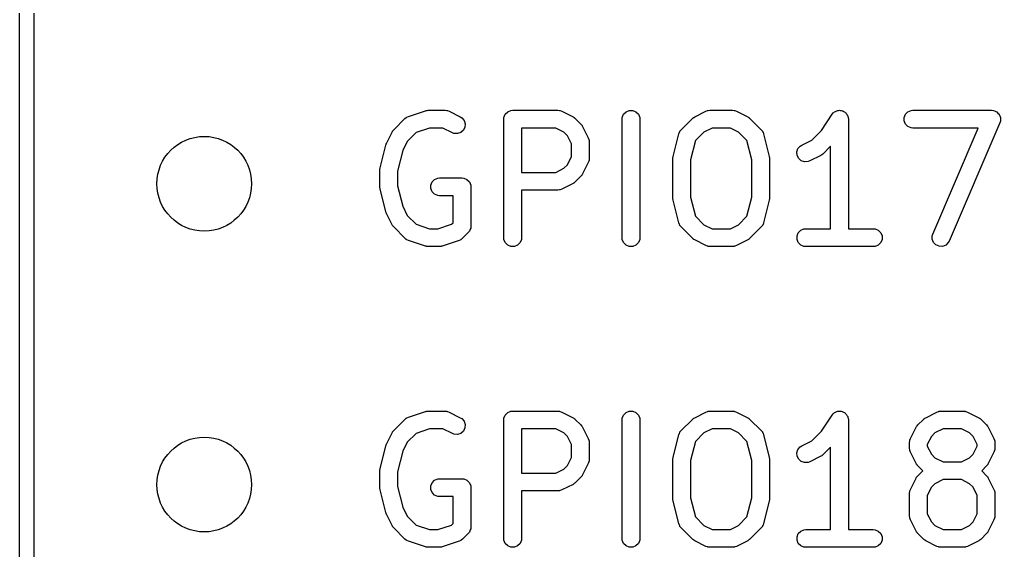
# Model space of a CAD drawing. Extents: x 19.8 to 98.9, y -129.1 to -67.1.
# Drawn here: x 55.28 to 63.57, y -100.12 to -95.63 of the extents above; entities that cross this region are included whole.
import ezdxf

# ---------------------------------------------------------------- set-up
doc = ezdxf.new("R2010")
doc.units = 0
doc.layers.add('BLACK', color=7, linetype='CONTINUOUS')

msp = doc.modelspace()

# ---------------------------------------------------------------- linework, layer by layer
at = {"layer": 'BLACK', "linetype": 'CONTINUOUS'}
for p, q in [((55.28, -129.024), (55.28, -72.636)), ((55.4, -72.696), (55.4, -128.964)), ((58.441365, -96.564643), (58.536603, -96.469405)), ((58.536603, -96.469405), (58.547968, -96.460077)), ((58.547968, -96.460077), (58.550458, -96.459045)), ((58.550458, -96.459045), (58.552493, -96.457281)), ((58.552493, -96.457281), (58.565919, -96.451287)), ((58.565919, -96.451287), (58.708775, -96.403668)), ((58.708775, -96.403668), (58.71603, -96.402018)), ((58.71603, -96.402018), (58.717861, -96.40126)), ((58.717861, -96.40126), (58.720514, -96.400998)), ((58.720514, -96.400998), (58.723112, -96.400408)), ((58.723112, -96.400408), (58.725086, -96.400548)), ((58.725086, -96.400548), (58.732493, -96.399819)), ((58.732493, -96.399819), (58.87535, -96.399819)), ((58.87535, -96.399819), (58.889982, -96.40126)), ((58.889982, -96.40126), (58.892471, -96.402291)), ((58.892471, -96.402291), (58.895159, -96.402482)), ((58.895159, -96.402482), (58.908891, -96.407737)), ((58.908891, -96.407737), (59.004129, -96.455356)), ((59.004129, -96.455356), (59.016572, -96.463188)), ((59.016572, -96.463188), (59.035745, -96.485296)), ((59.371779, -96.474819), (59.37322, -96.460187)), ((59.37322, -96.460187), (59.384419, -96.433151)), ((59.384419, -96.433151), (59.405111, -96.412459)), ((59.405111, -96.412459), (59.432147, -96.40126)), ((59.432147, -96.40126), (59.446779, -96.399819)), ((59.446779, -96.399819), (59.827731, -96.399819)), ((59.827731, -96.399819), (59.842363, -96.40126)), ((59.842363, -96.40126), (59.844852, -96.402291)), ((59.844852, -96.402291), (59.84754, -96.402482)), ((59.84754, -96.402482), (59.861272, -96.407737)), ((59.861272, -96.407737), (59.95651, -96.455356)), ((59.95651, -96.455356), (59.962809, -96.45932)), ((59.962809, -96.45932), (59.964637, -96.460078)), ((59.964637, -96.460078), (59.966693, -96.461766)), ((59.966693, -96.461766), (59.968953, -96.463188)), ((59.968953, -96.463188), (59.970252, -96.464686)), ((59.970252, -96.464686), (59.976002, -96.469405)), ((59.976002, -96.469405), (60.023621, -96.517024)), ((60.371779, -96.474819), (60.37322, -96.460187)), ((60.37322, -96.460187), (60.384419, -96.433151)), ((60.384419, -96.433151), (60.405111, -96.412459)), ((60.405111, -96.412459), (60.432147, -96.40126)), ((60.432147, -96.40126), (60.461411, -96.40126)), ((60.461411, -96.40126), (60.488447, -96.412459)), ((60.488447, -96.412459), (60.509139, -96.433151)), ((60.509139, -96.433151), (60.520338, -96.460187)), ((60.520338, -96.460187), (60.521779, -96.474819)), ((60.869936, -96.564643), (60.965174, -96.469405)), ((60.965174, -96.469405), (60.970924, -96.464684)), ((60.970924, -96.464684), (60.972223, -96.463188)), ((60.972223, -96.463188), (60.974477, -96.461768)), ((60.974477, -96.461768), (60.976539, -96.460077)), ((60.976539, -96.460077), (60.978371, -96.459318)), ((60.978371, -96.459318), (60.984666, -96.455356)), ((60.984666, -96.455356), (61.079904, -96.407737)), ((61.079904, -96.407737), (61.093635, -96.402482)), ((61.093635, -96.402482), (61.096324, -96.40229)), ((61.096324, -96.40229), (61.098813, -96.40126)), ((61.098813, -96.40126), (61.113445, -96.399819)), ((61.113445, -96.399819), (61.303921, -96.399819)), ((61.303921, -96.399819), (61.318553, -96.40126)), ((61.318553, -96.40126), (61.321042, -96.402291)), ((61.321042, -96.402291), (61.32373, -96.402482)), ((61.32373, -96.402482), (61.337462, -96.407737)), ((61.337462, -96.407737), (61.4327, -96.455356)), ((61.4327, -96.455356), (61.438999, -96.45932)), ((61.438999, -96.45932), (61.440827, -96.460078)), ((61.440827, -96.460078), (61.442883, -96.461766)), ((61.442883, -96.461766), (61.445143, -96.463188)), ((61.445143, -96.463188), (61.446442, -96.464686)), ((61.446442, -96.464686), (61.452192, -96.469405)), ((61.452192, -96.469405), (61.54743, -96.564643)), ((62.055159, -96.569896), (62.146279, -96.433216)), ((62.146279, -96.433216), (62.146313, -96.433173)), ((62.146313, -96.433173), (62.146323, -96.433151)), ((62.146323, -96.433151), (62.146374, -96.433099)), ((62.146374, -96.433099), (62.155595, -96.421841)), ((62.155595, -96.421841), (62.161764, -96.417709)), ((62.161764, -96.417709), (62.167015, -96.412459)), ((62.167015, -96.412459), (62.173804, -96.409646)), ((62.173804, -96.409646), (62.17991, -96.405558)), ((62.17991, -96.405558), (62.18719, -96.404101)), ((62.18719, -96.404101), (62.194051, -96.40126)), ((62.194051, -96.40126), (62.201399, -96.40126)), ((62.201399, -96.40126), (62.208604, -96.399819)), ((62.208604, -96.399819), (62.215888, -96.40126)), ((62.215888, -96.40126), (62.223315, -96.40126)), ((62.223315, -96.40126), (62.230103, -96.404072)), ((62.230103, -96.404072), (62.237312, -96.405498)), ((62.237312, -96.405498), (62.243491, -96.409617)), ((62.243491, -96.409617), (62.250351, -96.412459)), ((62.250351, -96.412459), (62.255544, -96.417652)), ((62.255544, -96.417652), (62.261661, -96.42173)), ((62.261661, -96.42173), (62.265794, -96.427902)), ((62.265794, -96.427902), (62.271043, -96.433151)), ((62.271043, -96.433151), (62.273854, -96.439938)), ((62.273854, -96.439938), (62.277944, -96.446045)), ((62.277944, -96.446045), (62.2794, -96.453326)), ((62.2794, -96.453326), (62.282242, -96.460187)), ((62.282242, -96.460187), (62.283667, -96.474663)), ((62.754172, -96.460187), (62.765371, -96.433151)), ((62.754172, -96.489451), (62.754172, -96.460187)), ((62.765371, -96.433151), (62.786063, -96.412459)), ((62.786063, -96.412459), (62.813099, -96.40126)), ((62.813099, -96.40126), (62.827731, -96.399819)), ((62.827731, -96.399819), (63.494397, -96.399819)), ((63.494397, -96.399819), (63.509029, -96.40126)), ((63.509029, -96.40126), (63.509459, -96.401438)), ((63.509459, -96.401438), (63.509924, -96.401444)), ((63.509924, -96.401444), (63.52293, -96.407018)), ((63.52293, -96.407018), (63.536065, -96.412459)), ((63.536065, -96.412459), (63.536394, -96.412788)), ((63.536394, -96.412788), (63.536822, -96.412972)), ((63.536822, -96.412972), (63.546717, -96.423111)), ((63.546717, -96.423111), (63.556757, -96.433151)), ((63.556757, -96.433151), (63.556935, -96.433581)), ((63.556935, -96.433581), (63.557261, -96.433915)), ((63.557261, -96.433915), (63.562534, -96.447097)), ((63.562534, -96.447097), (63.567956, -96.460187)), ((63.567956, -96.460187), (63.567956, -96.460652)), ((63.567956, -96.460652), (63.568129, -96.461085)), ((63.568129, -96.461085), (63.567956, -96.475265)), ((58.744663, -96.549819), (58.63015, -96.58799)), ((58.857645, -96.549819), (58.744663, -96.549819)), ((58.937047, -96.58952), (58.857645, -96.549819)), ((59.042925, -96.542247), (59.029837, -96.568422)), ((59.035745, -96.485296), (59.044999, -96.513057)), ((59.044999, -96.513057), (59.042925, -96.542247)), ((59.371779, -97.474819), (59.371779, -96.474819)), ((59.810026, -96.549819), (59.521779, -96.549819)), ((59.521779, -96.549819), (59.521779, -96.923628)), ((59.878542, -96.584077), (59.810026, -96.549819)), ((60.023621, -96.517024), (60.028339, -96.522773)), ((60.028339, -96.522773), (60.029838, -96.524073)), ((60.029838, -96.524073), (60.031259, -96.526332)), ((60.031259, -96.526332), (60.032948, -96.528389)), ((60.032948, -96.528389), (60.033705, -96.530216)), ((60.033705, -96.530216), (60.03767, -96.536516)), ((60.03767, -96.536516), (60.085289, -96.631754)), ((60.371779, -97.474819), (60.371779, -96.474819)), ((60.521779, -96.474819), (60.521779, -97.474819)), ((61.13115, -96.549819), (61.062634, -96.584077)), ((61.286216, -96.549819), (61.13115, -96.549819)), ((61.354732, -96.584077), (61.286216, -96.549819)), ((62.283667, -96.474663), (62.283683, -96.47474)), ((62.283683, -96.47474), (62.283677, -96.474766)), ((62.283677, -96.474766), (62.283683, -96.474819)), ((62.283683, -96.474819), (62.283683, -97.399819)), ((62.765371, -96.516487), (62.754172, -96.489451)), ((62.786063, -96.537179), (62.765371, -96.516487)), ((62.813099, -96.548378), (62.786063, -96.537179)), ((62.827731, -96.549819), (62.813099, -96.548378)), ((63.380656, -96.549819), (62.827731, -96.549819)), ((62.99689, -97.445275), (63.380656, -96.549819)), ((63.563333, -96.504363), (63.134762, -97.504363)), ((63.567772, -96.490347), (63.563333, -96.504363)), ((63.567777, -96.489881), (63.567772, -96.490347)), ((63.567956, -96.489451), (63.567777, -96.489881)), ((63.567956, -96.475265), (63.567956, -96.489451)), ((58.379697, -96.679373), (58.427316, -96.584135)), ((58.427316, -96.584135), (58.43128, -96.577835)), ((58.43128, -96.577835), (58.432038, -96.576008)), ((58.432038, -96.576008), (58.433726, -96.573951)), ((58.433726, -96.573951), (58.435148, -96.571692)), ((58.435148, -96.571692), (58.436646, -96.570392)), ((58.436646, -96.570392), (58.441365, -96.564643)), ((58.63015, -96.58799), (58.556037, -96.662103)), ((58.950778, -96.594775), (58.937047, -96.58952)), ((58.979968, -96.596849), (58.950778, -96.594775)), ((59.00773, -96.587595), (58.979968, -96.596849)), ((59.029837, -96.568422), (59.00773, -96.587595)), ((59.908949, -96.614484), (59.878542, -96.584077)), ((59.943207, -96.683), (59.908949, -96.614484)), ((60.085289, -96.631754), (60.090544, -96.645485)), ((60.802589, -96.789962), (60.850208, -96.599486)), ((60.850208, -96.599486), (60.855155, -96.58564)), ((60.855155, -96.58564), (60.858475, -96.581158)), ((60.858475, -96.581158), (60.860609, -96.576008)), ((60.860609, -96.576008), (60.869936, -96.564643)), ((61.062634, -96.584077), (60.990691, -96.656019)), ((61.426674, -96.656019), (61.354732, -96.584077)), ((61.54743, -96.564643), (61.556758, -96.576008)), ((61.556758, -96.576008), (61.558892, -96.581161)), ((61.558892, -96.581161), (61.562211, -96.58564)), ((61.562211, -96.58564), (61.567158, -96.599486)), ((61.567158, -96.599486), (61.614777, -96.789962)), ((61.97378, -96.651275), (62.055159, -96.569896)), ((58.326399, -96.8852), (58.374018, -96.694724)), ((58.374018, -96.694724), (58.374403, -96.693644)), ((58.374403, -96.693644), (58.374442, -96.693105)), ((58.374442, -96.693105), (58.376779, -96.686997)), ((58.376779, -96.686997), (58.378965, -96.680878)), ((58.378965, -96.680878), (58.379287, -96.680442)), ((58.379287, -96.680442), (58.379697, -96.679373)), ((58.556037, -96.662103), (58.517543, -96.73909)), ((59.943207, -96.790447), (59.943207, -96.683)), ((60.090544, -96.645485), (60.090735, -96.648174)), ((60.090735, -96.648174), (60.091766, -96.650663)), ((60.091766, -96.650663), (60.093207, -96.665295)), ((60.093207, -96.665295), (60.093207, -96.808152)), ((60.990691, -96.656019), (60.95035, -96.817386)), ((61.467016, -96.817386), (61.426674, -96.656019)), ((61.857812, -96.723391), (61.876985, -96.701283)), ((61.876985, -96.701283), (61.889428, -96.693451)), ((61.889428, -96.693451), (61.97378, -96.651275)), ((62.133683, -96.703504), (62.07124, -96.765947)), ((62.133683, -97.399819), (62.133683, -96.703504)), ((58.517543, -96.73909), (58.47416, -96.912624)), ((59.908949, -96.858963), (59.943207, -96.790447)), ((60.800439, -96.804506), (60.801248, -96.799032)), ((60.800601, -96.805598), (60.800439, -96.804506)), ((60.801248, -96.799032), (60.801791, -96.79352)), ((60.801791, -96.79352), (60.802213, -96.792498)), ((60.802213, -96.792498), (60.802589, -96.789962)), ((61.614777, -96.789962), (61.615152, -96.792498)), ((61.615152, -96.792498), (61.615575, -96.79352)), ((61.615575, -96.79352), (61.616117, -96.799032)), ((61.616117, -96.799032), (61.616927, -96.804506)), ((61.616927, -96.804506), (61.616764, -96.805598)), ((61.848558, -96.751152), (61.857812, -96.723391)), ((61.850632, -96.780342), (61.848558, -96.751152)), ((61.863719, -96.806517), (61.850632, -96.780342)), ((62.051748, -96.779996), (61.95651, -96.827615)), ((62.058047, -96.776031), (62.051748, -96.779996)), ((62.059875, -96.775274), (62.058047, -96.776031)), ((62.061931, -96.773585), (62.059875, -96.775274)), ((62.064191, -96.772164), (62.061931, -96.773585)), ((62.06549, -96.770665), (62.064191, -96.772164)), ((62.07124, -96.765947), (62.06549, -96.770665)), ((58.325601, -96.888758), (58.326023, -96.887736)), ((58.326023, -96.887736), (58.326399, -96.8852)), ((59.878542, -96.88937), (59.908949, -96.858963)), ((60.085289, -96.841693), (60.03767, -96.936931)), ((60.090544, -96.827962), (60.085289, -96.841693)), ((60.090735, -96.825272), (60.090544, -96.827962)), ((60.091766, -96.822784), (60.090735, -96.825272)), ((60.093207, -96.808152), (60.091766, -96.822784)), ((60.80035, -96.808152), (60.800601, -96.805598)), ((60.80035, -97.141485), (60.80035, -96.808152)), ((60.95035, -96.817386), (60.95035, -97.132251)), ((61.467016, -97.132251), (61.467016, -96.817386)), ((61.616764, -96.805598), (61.617016, -96.808152)), ((61.617016, -96.808152), (61.617016, -97.141485)), ((61.885827, -96.82569), (61.863719, -96.806517)), ((61.913588, -96.834944), (61.885827, -96.82569)), ((61.942778, -96.83287), (61.913588, -96.834944)), ((61.95651, -96.827615), (61.942778, -96.83287)), ((58.32416, -96.90339), (58.324411, -96.900836)), ((58.32416, -97.046247), (58.32416, -96.90339)), ((58.324249, -96.899744), (58.325058, -96.89427)), ((58.324411, -96.900836), (58.324249, -96.899744)), ((58.325058, -96.89427), (58.325601, -96.888758)), ((58.47416, -96.912624), (58.47416, -97.037013)), ((59.521779, -96.923628), (59.810026, -96.923628)), ((59.810026, -96.923628), (59.878542, -96.88937)), ((60.023621, -96.956423), (59.976002, -97.004042)), ((60.028339, -96.950673), (60.023621, -96.956423)), ((60.029838, -96.949374), (60.028339, -96.950673)), ((60.031259, -96.947114), (60.029838, -96.949374)), ((60.032948, -96.945058), (60.031259, -96.947114)), ((60.033705, -96.94323), (60.032948, -96.945058)), ((60.03767, -96.936931), (60.033705, -96.94323)), ((58.324411, -97.0488), (58.32416, -97.046247)), ((58.324249, -97.049893), (58.324411, -97.0488)), ((58.325058, -97.055366), (58.324249, -97.049893)), ((58.47416, -97.037013), (58.517543, -97.210547)), ((58.754172, -97.031615), (58.765371, -97.004579)), ((58.754172, -97.060879), (58.754172, -97.031615)), ((58.765371, -97.004579), (58.786063, -96.983887)), ((58.786063, -96.983887), (58.813099, -96.972688)), ((58.813099, -96.972688), (58.827731, -96.971247)), ((58.827731, -96.971247), (59.018207, -96.971247)), ((59.018207, -96.971247), (59.032839, -96.972688)), ((59.032839, -96.972688), (59.059875, -96.983887)), ((59.059875, -96.983887), (59.080567, -97.004579)), ((59.080567, -97.004579), (59.091766, -97.031615)), ((59.091766, -97.031615), (59.093207, -97.046247)), ((59.093207, -97.046247), (59.093207, -97.37958)), ((59.95651, -97.018091), (59.861272, -97.06571)), ((59.962809, -97.014126), (59.95651, -97.018091)), ((59.964637, -97.013369), (59.962809, -97.014126)), ((59.966693, -97.01168), (59.964637, -97.013369)), ((59.968953, -97.010259), (59.966693, -97.01168)), ((59.970252, -97.00876), (59.968953, -97.010259)), ((59.976002, -97.004042), (59.970252, -97.00876)), ((58.325601, -97.060879), (58.325058, -97.055366)), ((58.326023, -97.0619), (58.325601, -97.060879)), ((58.326399, -97.064437), (58.326023, -97.0619)), ((58.374018, -97.254913), (58.326399, -97.064437)), ((58.765371, -97.087915), (58.754172, -97.060879)), ((58.786063, -97.108607), (58.765371, -97.087915)), ((58.813099, -97.119806), (58.786063, -97.108607)), ((58.827731, -97.121247), (58.813099, -97.119806)), ((58.943207, -97.121247), (58.827731, -97.121247)), ((58.943207, -97.348514), (58.943207, -97.121247)), ((59.827731, -97.073628), (59.521779, -97.073628)), ((59.521779, -97.073628), (59.521779, -97.474819)), ((59.842363, -97.072187), (59.827731, -97.073628)), ((59.844852, -97.071155), (59.842363, -97.072187)), ((59.84754, -97.070965), (59.844852, -97.071155)), ((59.861272, -97.06571), (59.84754, -97.070965)), ((60.95035, -97.132251), (60.990691, -97.293617)), ((61.426674, -97.293617), (61.467016, -97.132251)), ((58.517543, -97.210547), (58.556037, -97.287534)), ((60.800601, -97.144038), (60.80035, -97.141485)), ((60.800439, -97.145131), (60.800601, -97.144038)), ((60.801248, -97.150604), (60.800439, -97.145131)), ((60.801791, -97.156117), (60.801248, -97.150604)), ((60.802213, -97.157138), (60.801791, -97.156117)), ((60.802589, -97.159675), (60.802213, -97.157138)), ((60.850208, -97.350151), (60.802589, -97.159675)), ((61.614777, -97.159675), (61.567158, -97.350151)), ((61.615152, -97.157138), (61.614777, -97.159675)), ((61.615575, -97.156117), (61.615152, -97.157138)), ((61.616117, -97.150604), (61.615575, -97.156117)), ((61.616927, -97.145131), (61.616117, -97.150604)), ((61.617016, -97.141485), (61.616764, -97.144038)), ((61.616764, -97.144038), (61.616927, -97.145131)), ((58.374403, -97.255992), (58.374018, -97.254913)), ((58.374442, -97.256532), (58.374403, -97.255992)), ((58.376769, -97.262613), (58.374442, -97.256532)), ((58.378965, -97.268759), (58.376769, -97.262613)), ((58.379287, -97.269194), (58.378965, -97.268759)), ((58.379697, -97.270264), (58.379287, -97.269194)), ((58.427316, -97.365502), (58.379697, -97.270264)), ((58.556037, -97.287534), (58.63015, -97.361648)), ((60.990691, -97.293617), (61.062634, -97.365561)), ((61.354731, -97.365561), (61.426674, -97.293617)), ((58.431279, -97.371798), (58.427316, -97.365502)), ((58.432037, -97.373628), (58.431279, -97.371798)), ((58.433726, -97.375686), (58.432037, -97.373628)), ((58.435148, -97.377945), (58.433726, -97.375686)), ((58.436646, -97.379244), (58.435148, -97.377945)), ((58.441365, -97.384994), (58.436646, -97.379244)), ((58.536603, -97.480233), (58.441365, -97.384994)), ((58.63015, -97.361648), (58.744663, -97.399819)), ((58.815561, -97.399819), (58.930074, -97.361647)), ((58.930074, -97.361647), (58.943207, -97.348514)), ((59.093207, -97.37958), (59.091766, -97.394212)), ((60.855155, -97.363997), (60.850208, -97.350151)), ((60.858474, -97.368476), (60.855155, -97.363997)), ((60.860608, -97.373628), (60.858474, -97.368476)), ((60.869936, -97.384994), (60.860608, -97.373628)), ((60.965174, -97.480233), (60.869936, -97.384994)), ((61.062634, -97.365561), (61.13115, -97.399819)), ((61.286216, -97.399819), (61.354731, -97.365561)), ((61.547431, -97.384993), (61.452192, -97.480233)), ((61.556758, -97.373628), (61.547431, -97.384993)), ((61.558891, -97.368476), (61.556758, -97.373628)), ((61.562211, -97.363997), (61.558891, -97.368476)), ((61.567158, -97.350151), (61.562211, -97.363997)), ((58.744663, -97.399819), (58.815561, -97.399819)), ((59.07124, -97.432613), (59.023622, -97.480232)), ((59.080568, -97.421247), (59.07124, -97.432613)), ((59.088306, -97.402565), (59.080568, -97.421247)), ((59.091766, -97.394212), (59.088306, -97.402565)), ((61.13115, -97.399819), (61.286216, -97.399819)), ((61.84941, -97.460187), (61.860609, -97.433151)), ((61.84941, -97.489451), (61.84941, -97.460187)), ((61.860609, -97.433151), (61.881301, -97.412459)), ((61.881301, -97.412459), (61.908337, -97.40126)), ((61.908337, -97.40126), (61.922969, -97.399819)), ((61.922969, -97.399819), (62.133683, -97.399819)), ((62.283683, -97.399819), (62.494397, -97.399819)), ((62.494397, -97.399819), (62.509029, -97.40126)), ((62.509029, -97.40126), (62.536065, -97.412459)), ((62.536065, -97.412459), (62.556757, -97.433151)), ((62.556757, -97.433151), (62.567956, -97.460187)), ((62.567956, -97.460187), (62.567956, -97.489451)), ((62.992094, -97.488553), (62.992451, -97.459292)), ((62.992451, -97.459292), (62.99689, -97.445275)), ((58.547968, -97.489561), (58.536603, -97.480233)), ((58.550458, -97.490592), (58.547968, -97.489561)), ((58.552493, -97.492357), (58.550458, -97.490592)), ((58.565919, -97.498351), (58.552493, -97.492357)), ((58.708775, -97.54597), (58.565919, -97.498351)), ((58.71603, -97.547619), (58.708775, -97.54597)), ((58.717861, -97.548378), (58.71603, -97.547619)), ((58.720514, -97.548639), (58.717861, -97.548378)), ((58.723112, -97.54923), (58.720514, -97.548639)), ((58.725086, -97.549089), (58.723112, -97.54923)), ((58.732493, -97.549819), (58.725086, -97.549089)), ((58.827731, -97.549819), (58.732493, -97.549819)), ((58.835136, -97.549089), (58.827731, -97.549819)), ((58.837111, -97.54923), (58.835136, -97.549089)), ((58.839708, -97.548639), (58.837111, -97.54923)), ((58.842363, -97.548378), (58.839708, -97.548639)), ((58.844194, -97.547619), (58.842363, -97.548378)), ((58.851448, -97.54597), (58.844194, -97.547619)), ((58.994305, -97.498351), (58.851448, -97.54597)), ((59.00773, -97.492357), (58.994305, -97.498351)), ((59.009765, -97.490591), (59.00773, -97.492357)), ((59.012256, -97.48956), (59.009765, -97.490591)), ((59.023622, -97.480232), (59.012256, -97.48956)), ((59.37322, -97.489451), (59.371779, -97.474819)), ((59.384419, -97.516487), (59.37322, -97.489451)), ((59.405111, -97.537179), (59.384419, -97.516487)), ((59.432147, -97.548378), (59.405111, -97.537179)), ((59.461411, -97.548378), (59.432147, -97.548378)), ((59.488447, -97.537179), (59.461411, -97.548378)), ((59.509139, -97.516487), (59.488447, -97.537179)), ((59.520338, -97.489451), (59.509139, -97.516487)), ((59.521779, -97.474819), (59.520338, -97.489451)), ((60.37322, -97.489451), (60.371779, -97.474819)), ((60.384419, -97.516487), (60.37322, -97.489451)), ((60.405111, -97.537179), (60.384419, -97.516487)), ((60.432147, -97.548378), (60.405111, -97.537179)), ((60.461411, -97.548378), (60.432147, -97.548378)), ((60.488447, -97.537179), (60.461411, -97.548378)), ((60.509139, -97.516487), (60.488447, -97.537179)), ((60.520338, -97.489451), (60.509139, -97.516487)), ((60.521779, -97.474819), (60.520338, -97.489451)), ((60.970924, -97.484953), (60.965174, -97.480233)), ((60.972223, -97.48645), (60.970924, -97.484953)), ((60.974477, -97.487869), (60.972223, -97.48645)), ((60.976539, -97.489561), (60.974477, -97.487869)), ((60.978371, -97.490319), (60.976539, -97.489561)), ((60.984666, -97.494282), (60.978371, -97.490319)), ((61.079904, -97.541901), (60.984666, -97.494282)), ((61.093635, -97.547156), (61.079904, -97.541901)), ((61.096324, -97.547347), (61.093635, -97.547156)), ((61.098813, -97.548378), (61.096324, -97.547347)), ((61.113445, -97.549819), (61.098813, -97.548378)), ((61.303921, -97.549819), (61.113445, -97.549819)), ((61.318553, -97.548378), (61.303921, -97.549819)), ((61.321042, -97.547346), (61.318553, -97.548378)), ((61.32373, -97.547156), (61.321042, -97.547346)), ((61.337462, -97.541901), (61.32373, -97.547156)), ((61.4327, -97.494282), (61.337462, -97.541901)), ((61.438999, -97.490317), (61.4327, -97.494282)), ((61.440827, -97.48956), (61.438999, -97.490317)), ((61.442883, -97.487871), (61.440827, -97.48956)), ((61.445143, -97.48645), (61.442883, -97.487871)), ((61.446442, -97.484951), (61.445143, -97.48645)), ((61.452192, -97.480233), (61.446442, -97.484951)), ((61.860609, -97.516487), (61.84941, -97.489451)), ((61.881301, -97.537179), (61.860609, -97.516487)), ((61.908337, -97.548378), (61.881301, -97.537179)), ((61.922969, -97.549819), (61.908337, -97.548378)), ((62.494397, -97.549819), (61.922969, -97.549819)), ((62.509029, -97.548378), (62.494397, -97.549819)), ((62.536065, -97.537179), (62.509029, -97.548378)), ((62.556757, -97.516487), (62.536065, -97.537179)), ((62.567956, -97.489451), (62.556757, -97.516487)), ((63.002962, -97.515723), (62.992094, -97.488553)), ((63.023401, -97.536667), (63.002962, -97.515723)), ((63.050299, -97.548194), (63.023401, -97.536667)), ((63.07956, -97.548551), (63.050299, -97.548194)), ((63.10673, -97.537683), (63.07956, -97.548551)), ((63.127674, -97.517244), (63.10673, -97.537683)), ((63.134762, -97.504363), (63.127674, -97.517244)), ((58.565919, -98.991287), (58.708775, -98.943668)), ((58.708775, -98.943668), (58.71603, -98.942018)), ((58.71603, -98.942018), (58.717861, -98.94126)), ((58.717861, -98.94126), (58.720514, -98.940998)), ((58.720514, -98.940998), (58.723112, -98.940408)), ((58.723112, -98.940408), (58.725086, -98.940548)), ((58.725086, -98.940548), (58.732493, -98.939819)), ((58.732493, -98.939819), (58.87535, -98.939819)), ((58.87535, -98.939819), (58.889982, -98.94126)), ((58.889982, -98.94126), (58.892471, -98.942291)), ((58.892471, -98.942291), (58.895159, -98.942482)), ((58.895159, -98.942482), (58.908891, -98.947737)), ((58.908891, -98.947737), (59.004129, -98.995356)), ((59.384419, -98.973151), (59.405111, -98.952459)), ((59.405111, -98.952459), (59.432147, -98.94126)), ((59.432147, -98.94126), (59.446779, -98.939819)), ((59.446779, -98.939819), (59.827731, -98.939819)), ((59.827731, -98.939819), (59.842363, -98.94126)), ((59.842363, -98.94126), (59.844852, -98.942291)), ((59.844852, -98.942291), (59.84754, -98.942482)), ((59.84754, -98.942482), (59.861272, -98.947737)), ((59.861272, -98.947737), (59.95651, -98.995356)), ((60.384419, -98.973151), (60.405111, -98.952459)), ((60.405111, -98.952459), (60.432147, -98.94126)), ((60.432147, -98.94126), (60.461411, -98.94126)), ((60.461411, -98.94126), (60.488447, -98.952459)), ((60.488447, -98.952459), (60.509139, -98.973151)), ((60.984666, -98.995356), (61.079904, -98.947737)), ((61.079904, -98.947737), (61.093635, -98.942482)), ((61.093635, -98.942482), (61.096324, -98.94229)), ((61.096324, -98.94229), (61.098813, -98.94126)), ((61.098813, -98.94126), (61.113445, -98.939819)), ((61.113445, -98.939819), (61.303921, -98.939819)), ((61.303921, -98.939819), (61.318553, -98.94126)), ((61.318553, -98.94126), (61.321042, -98.942291)), ((61.321042, -98.942291), (61.32373, -98.942482)), ((61.32373, -98.942482), (61.337462, -98.947737)), ((61.337462, -98.947737), (61.4327, -98.995356)), ((62.155595, -98.961841), (62.161764, -98.957709)), ((62.161764, -98.957709), (62.167015, -98.952459)), ((62.167015, -98.952459), (62.173804, -98.949646)), ((62.173804, -98.949646), (62.17991, -98.945558)), ((62.17991, -98.945558), (62.18719, -98.944101)), ((62.18719, -98.944101), (62.194051, -98.94126)), ((62.194051, -98.94126), (62.201399, -98.94126)), ((62.201399, -98.94126), (62.208604, -98.939819)), ((62.208604, -98.939819), (62.215888, -98.94126)), ((62.215888, -98.94126), (62.223315, -98.94126)), ((62.223315, -98.94126), (62.230103, -98.944072)), ((62.230103, -98.944072), (62.237312, -98.945498)), ((62.237312, -98.945498), (62.243491, -98.949617)), ((62.243491, -98.949617), (62.250351, -98.952459)), ((62.250351, -98.952459), (62.255544, -98.957652)), ((62.255544, -98.957652), (62.261661, -98.96173)), ((62.937047, -98.995356), (63.032285, -98.947737)), ((63.032285, -98.947737), (63.046016, -98.942482)), ((63.046016, -98.942482), (63.048705, -98.94229)), ((63.048705, -98.94229), (63.051194, -98.94126)), ((63.051194, -98.94126), (63.065826, -98.939819)), ((63.065826, -98.939819), (63.256302, -98.939819)), ((63.256302, -98.939819), (63.270934, -98.94126)), ((63.270934, -98.94126), (63.273423, -98.942291)), ((63.273423, -98.942291), (63.276111, -98.942482)), ((63.276111, -98.942482), (63.289843, -98.947737)), ((63.289843, -98.947737), (63.385081, -98.995356)), ((58.441365, -99.104643), (58.536603, -99.009405)), ((58.536603, -99.009405), (58.547968, -99.000077)), ((58.547968, -99.000077), (58.550458, -98.999045)), ((58.550458, -98.999045), (58.552493, -98.997281)), ((58.552493, -98.997281), (58.565919, -98.991287)), ((59.004129, -98.995356), (59.016572, -99.003188)), ((59.016572, -99.003188), (59.035745, -99.025296)), ((59.035745, -99.025296), (59.044999, -99.053057)), ((59.371779, -99.014819), (59.37322, -99.000187)), ((59.371779, -100.014819), (59.371779, -99.014819)), ((59.37322, -99.000187), (59.384419, -98.973151)), ((59.95651, -98.995356), (59.962809, -98.99932)), ((59.962809, -98.99932), (59.964637, -99.000078)), ((59.964637, -99.000078), (59.966693, -99.001766)), ((59.966693, -99.001766), (59.968953, -99.003188)), ((59.968953, -99.003188), (59.970252, -99.004686)), ((59.970252, -99.004686), (59.976002, -99.009405)), ((59.976002, -99.009405), (60.023621, -99.057024)), ((60.371779, -99.014819), (60.37322, -99.000187)), ((60.371779, -100.014819), (60.371779, -99.014819)), ((60.37322, -99.000187), (60.384419, -98.973151)), ((60.509139, -98.973151), (60.520338, -99.000187)), ((60.520338, -99.000187), (60.521779, -99.014819)), ((60.521779, -99.014819), (60.521779, -100.014819)), ((60.869936, -99.104643), (60.965174, -99.009405)), ((60.965174, -99.009405), (60.970924, -99.004684)), ((60.970924, -99.004684), (60.972223, -99.003188)), ((60.972223, -99.003188), (60.974477, -99.001768)), ((60.974477, -99.001768), (60.976539, -99.000077)), ((60.976539, -99.000077), (60.978371, -98.999318)), ((60.978371, -98.999318), (60.984666, -98.995356)), ((61.4327, -98.995356), (61.438999, -98.99932)), ((61.438999, -98.99932), (61.440827, -99.000078)), ((61.440827, -99.000078), (61.442883, -99.001766)), ((61.442883, -99.001766), (61.445143, -99.003188)), ((61.445143, -99.003188), (61.446442, -99.004686)), ((61.446442, -99.004686), (61.452192, -99.009405)), ((61.452192, -99.009405), (61.54743, -99.104643)), ((62.055159, -99.109896), (62.146279, -98.973216)), ((62.146279, -98.973216), (62.146313, -98.973173)), ((62.146313, -98.973173), (62.146323, -98.973151)), ((62.146323, -98.973151), (62.146374, -98.973099)), ((62.146374, -98.973099), (62.155595, -98.961841)), ((62.261661, -98.96173), (62.265794, -98.967902)), ((62.265794, -98.967902), (62.271043, -98.973151)), ((62.271043, -98.973151), (62.273854, -98.979938)), ((62.273854, -98.979938), (62.277944, -98.986045)), ((62.277944, -98.986045), (62.2794, -98.993326)), ((62.2794, -98.993326), (62.282242, -99.000187)), ((62.282242, -99.000187), (62.283667, -99.014663)), ((62.283667, -99.014663), (62.283683, -99.01474)), ((62.283683, -99.01474), (62.283677, -99.014766)), ((62.283677, -99.014766), (62.283683, -99.014819)), ((62.283683, -99.014819), (62.283683, -99.939819)), ((62.869936, -99.057024), (62.917555, -99.009405)), ((62.917555, -99.009405), (62.923304, -99.004686)), ((62.923304, -99.004686), (62.924604, -99.003188)), ((62.924604, -99.003188), (62.926863, -99.001766)), ((62.926863, -99.001766), (62.92892, -99.000078)), ((62.92892, -99.000078), (62.930747, -98.99932)), ((62.930747, -98.99932), (62.937047, -98.995356)), ((63.385081, -98.995356), (63.39138, -98.99932)), ((63.39138, -98.99932), (63.393208, -99.000078)), ((63.393208, -99.000078), (63.395264, -99.001766)), ((63.395264, -99.001766), (63.397524, -99.003188)), ((63.397524, -99.003188), (63.398823, -99.004686)), ((63.398823, -99.004686), (63.404573, -99.009405)), ((63.404573, -99.009405), (63.452192, -99.057024)), ((58.379697, -99.219373), (58.427316, -99.124135)), ((58.427316, -99.124135), (58.43128, -99.117835)), ((58.43128, -99.117835), (58.432038, -99.116008)), ((58.432038, -99.116008), (58.433726, -99.113951)), ((58.433726, -99.113951), (58.435148, -99.111692)), ((58.435148, -99.111692), (58.436646, -99.110392)), ((58.436646, -99.110392), (58.441365, -99.104643)), ((58.744663, -99.089819), (58.63015, -99.12799)), ((58.857645, -99.089819), (58.744663, -99.089819)), ((58.937047, -99.12952), (58.857645, -99.089819)), ((59.029837, -99.108422), (59.00773, -99.127595)), ((59.042925, -99.082247), (59.029837, -99.108422)), ((59.044999, -99.053057), (59.042925, -99.082247)), ((59.810026, -99.089819), (59.521779, -99.089819)), ((59.521779, -99.089819), (59.521779, -99.463628)), ((59.878542, -99.124077), (59.810026, -99.089819)), ((59.908949, -99.154484), (59.878542, -99.124077)), ((60.023621, -99.057024), (60.028339, -99.062773)), ((60.028339, -99.062773), (60.029838, -99.064073)), ((60.029838, -99.064073), (60.031259, -99.066332)), ((60.031259, -99.066332), (60.032948, -99.068389)), ((60.032948, -99.068389), (60.033705, -99.070216)), ((60.033705, -99.070216), (60.03767, -99.076516)), ((60.03767, -99.076516), (60.085289, -99.171754)), ((60.850208, -99.139486), (60.855155, -99.12564)), ((60.855155, -99.12564), (60.858475, -99.121158)), ((60.858475, -99.121158), (60.860609, -99.116008)), ((60.860609, -99.116008), (60.869936, -99.104643)), ((61.062634, -99.124077), (60.990691, -99.196019)), ((61.13115, -99.089819), (61.062634, -99.124077)), ((61.286216, -99.089819), (61.13115, -99.089819)), ((61.354732, -99.124077), (61.286216, -99.089819)), ((61.426674, -99.196019), (61.354732, -99.124077)), ((61.54743, -99.104643), (61.556758, -99.116008)), ((61.556758, -99.116008), (61.558892, -99.121161)), ((61.558892, -99.121161), (61.562211, -99.12564)), ((61.562211, -99.12564), (61.567158, -99.139486)), ((61.97378, -99.191275), (62.055159, -99.109896)), ((62.808268, -99.171754), (62.855887, -99.076516)), ((62.855887, -99.076516), (62.859851, -99.070216)), ((62.859851, -99.070216), (62.860609, -99.068389)), ((62.860609, -99.068389), (62.862297, -99.066332)), ((62.862297, -99.066332), (62.863719, -99.064073)), ((62.863719, -99.064073), (62.865217, -99.062773)), ((62.865217, -99.062773), (62.869936, -99.057024)), ((63.015015, -99.124077), (62.984608, -99.154484)), ((63.083531, -99.089819), (63.015015, -99.124077)), ((63.238597, -99.089819), (63.083531, -99.089819)), ((63.307113, -99.124077), (63.238597, -99.089819)), ((63.33752, -99.154484), (63.307113, -99.124077)), ((63.452192, -99.057024), (63.45691, -99.062773)), ((63.45691, -99.062773), (63.458409, -99.064073)), ((63.458409, -99.064073), (63.45983, -99.066332)), ((63.45983, -99.066332), (63.461519, -99.068389)), ((63.461519, -99.068389), (63.462276, -99.070216)), ((63.462276, -99.070216), (63.466241, -99.076516)), ((63.466241, -99.076516), (63.51386, -99.171754)), ((58.556037, -99.202103), (58.517543, -99.27909)), ((58.63015, -99.12799), (58.556037, -99.202103)), ((58.950778, -99.134775), (58.937047, -99.12952)), ((58.979968, -99.136849), (58.950778, -99.134775)), ((59.00773, -99.127595), (58.979968, -99.136849)), ((59.943207, -99.223), (59.908949, -99.154484)), ((60.085289, -99.171754), (60.090544, -99.185485)), ((60.090544, -99.185485), (60.090735, -99.188174)), ((60.090735, -99.188174), (60.091766, -99.190663)), ((60.091766, -99.190663), (60.093207, -99.205295)), ((60.093207, -99.205295), (60.093207, -99.348152)), ((60.802589, -99.329962), (60.850208, -99.139486)), ((60.990691, -99.196019), (60.95035, -99.357386)), ((61.467016, -99.357386), (61.426674, -99.196019)), ((61.567158, -99.139486), (61.614777, -99.329962)), ((61.889428, -99.233451), (61.97378, -99.191275)), ((62.80035, -99.205295), (62.801791, -99.190663)), ((62.80035, -99.252914), (62.80035, -99.205295)), ((62.801791, -99.190663), (62.802822, -99.188173)), ((62.802822, -99.188173), (62.803013, -99.185486)), ((62.803013, -99.185486), (62.808268, -99.171754)), ((62.984608, -99.154484), (62.95035, -99.223)), ((63.371778, -99.223), (63.33752, -99.154484)), ((63.51386, -99.171754), (63.519115, -99.185485)), ((63.519115, -99.185485), (63.519306, -99.188174)), ((63.519306, -99.188174), (63.520337, -99.190663)), ((63.520337, -99.190663), (63.521778, -99.205295)), ((63.521778, -99.205295), (63.521778, -99.252914)), ((58.326399, -99.4252), (58.374018, -99.234724)), ((58.374018, -99.234724), (58.374403, -99.233644)), ((58.374403, -99.233644), (58.374442, -99.233105)), ((58.374442, -99.233105), (58.376779, -99.226997)), ((58.376779, -99.226997), (58.378965, -99.220878)), ((58.378965, -99.220878), (58.379287, -99.220442)), ((58.379287, -99.220442), (58.379697, -99.219373)), ((58.517543, -99.27909), (58.47416, -99.452624)), ((59.943207, -99.330447), (59.943207, -99.223)), ((61.848558, -99.291152), (61.857812, -99.263391)), ((61.850632, -99.320342), (61.848558, -99.291152)), ((61.857812, -99.263391), (61.876985, -99.241283)), ((61.876985, -99.241283), (61.889428, -99.233451)), ((62.133683, -99.243504), (62.07124, -99.305947)), ((62.133683, -99.939819), (62.133683, -99.243504)), ((62.801791, -99.267546), (62.80035, -99.252914)), ((62.802822, -99.270035), (62.801791, -99.267546)), ((62.803013, -99.272723), (62.802822, -99.270035)), ((62.808268, -99.286455), (62.803013, -99.272723)), ((62.855887, -99.381693), (62.808268, -99.286455)), ((62.95035, -99.223), (62.95035, -99.235209)), ((62.95035, -99.235209), (62.984608, -99.303725)), ((63.33752, -99.303725), (63.371778, -99.235209)), ((63.371778, -99.235209), (63.371778, -99.223)), ((63.51386, -99.286455), (63.466241, -99.381693)), ((63.519115, -99.272724), (63.51386, -99.286455)), ((63.519306, -99.270034), (63.519115, -99.272724)), ((63.520337, -99.267546), (63.519306, -99.270034)), ((63.521778, -99.252914), (63.520337, -99.267546)), ((59.908949, -99.398963), (59.943207, -99.330447)), ((60.090544, -99.367962), (60.085289, -99.381693)), ((60.090735, -99.365272), (60.090544, -99.367962)), ((60.091766, -99.362784), (60.090735, -99.365272)), ((60.093207, -99.348152), (60.091766, -99.362784)), ((60.80035, -99.348152), (60.800601, -99.345598)), ((60.80035, -99.681485), (60.80035, -99.348152)), ((60.800439, -99.344506), (60.801248, -99.339032)), ((60.800601, -99.345598), (60.800439, -99.344506)), ((60.801248, -99.339032), (60.801791, -99.33352)), ((60.801791, -99.33352), (60.802213, -99.332498)), ((60.802213, -99.332498), (60.802589, -99.329962)), ((60.95035, -99.357386), (60.95035, -99.672251)), ((61.467016, -99.672251), (61.467016, -99.357386)), ((61.614777, -99.329962), (61.615152, -99.332498)), ((61.615152, -99.332498), (61.615575, -99.33352)), ((61.615575, -99.33352), (61.616117, -99.339032)), ((61.616117, -99.339032), (61.616927, -99.344506)), ((61.616927, -99.344506), (61.616764, -99.345598)), ((61.616764, -99.345598), (61.617016, -99.348152)), ((61.617016, -99.348152), (61.617016, -99.681485)), ((61.863719, -99.346517), (61.850632, -99.320342)), ((61.885827, -99.36569), (61.863719, -99.346517)), ((61.913588, -99.374944), (61.885827, -99.36569)), ((61.942778, -99.37287), (61.913588, -99.374944)), ((61.95651, -99.367615), (61.942778, -99.37287)), ((62.051748, -99.319996), (61.95651, -99.367615)), ((62.058047, -99.316031), (62.051748, -99.319996)), ((62.059875, -99.315274), (62.058047, -99.316031)), ((62.061931, -99.313585), (62.059875, -99.315274)), ((62.064191, -99.312164), (62.061931, -99.313585)), ((62.06549, -99.310665), (62.064191, -99.312164)), ((62.07124, -99.305947), (62.06549, -99.310665)), ((62.984608, -99.303725), (63.015015, -99.334132)), ((63.015015, -99.334132), (63.083531, -99.36839)), ((63.083531, -99.36839), (63.238597, -99.36839)), ((63.238597, -99.36839), (63.307113, -99.334132)), ((63.307113, -99.334132), (63.33752, -99.303725)), ((58.32416, -99.44339), (58.324411, -99.440836)), ((58.32416, -99.586247), (58.32416, -99.44339)), ((58.324249, -99.439744), (58.325058, -99.43427)), ((58.324411, -99.440836), (58.324249, -99.439744)), ((58.325058, -99.43427), (58.325601, -99.428758)), ((58.325601, -99.428758), (58.326023, -99.427736)), ((58.326023, -99.427736), (58.326399, -99.4252)), ((58.47416, -99.452624), (58.47416, -99.577013)), ((59.810026, -99.463628), (59.878542, -99.42937)), ((59.878542, -99.42937), (59.908949, -99.398963)), ((60.085289, -99.381693), (60.03767, -99.476931)), ((62.859851, -99.387992), (62.855887, -99.381693)), ((62.860609, -99.38982), (62.859851, -99.387992)), ((62.862297, -99.391876), (62.860609, -99.38982)), ((62.863719, -99.394136), (62.862297, -99.391876)), ((62.865217, -99.395435), (62.863719, -99.394136)), ((62.869936, -99.401185), (62.865217, -99.395435)), ((62.912141, -99.44339), (62.869936, -99.401185)), ((62.869936, -99.485595), (62.912141, -99.44339)), ((63.452192, -99.401185), (63.409987, -99.44339)), ((63.409987, -99.44339), (63.452192, -99.485595)), ((63.45691, -99.395435), (63.452192, -99.401185)), ((63.458409, -99.394136), (63.45691, -99.395435)), ((63.45983, -99.391876), (63.458409, -99.394136)), ((63.461519, -99.38982), (63.45983, -99.391876)), ((63.462276, -99.387992), (63.461519, -99.38982)), ((63.466241, -99.381693), (63.462276, -99.387992)), ((58.765371, -99.544579), (58.786063, -99.523887)), ((58.786063, -99.523887), (58.813099, -99.512688)), ((58.813099, -99.512688), (58.827731, -99.511247)), ((58.827731, -99.511247), (59.018207, -99.511247)), ((59.018207, -99.511247), (59.032839, -99.512688)), ((59.032839, -99.512688), (59.059875, -99.523887)), ((59.059875, -99.523887), (59.080567, -99.544579)), ((59.521779, -99.463628), (59.810026, -99.463628)), ((60.023621, -99.496423), (59.976002, -99.544042)), ((60.028339, -99.490673), (60.023621, -99.496423)), ((60.029838, -99.489374), (60.028339, -99.490673)), ((60.031259, -99.487114), (60.029838, -99.489374)), ((60.032948, -99.485058), (60.031259, -99.487114)), ((60.033705, -99.48323), (60.032948, -99.485058)), ((60.03767, -99.476931), (60.033705, -99.48323)), ((62.808268, -99.600325), (62.855887, -99.505087)), ((62.855887, -99.505087), (62.859851, -99.498787)), ((62.859851, -99.498787), (62.860609, -99.49696)), ((62.860609, -99.49696), (62.862297, -99.494903)), ((62.862297, -99.494903), (62.863719, -99.492644)), ((62.863719, -99.492644), (62.865217, -99.491344)), ((62.865217, -99.491344), (62.869936, -99.485595)), ((63.083531, -99.51839), (63.015015, -99.552648)), ((63.238597, -99.51839), (63.083531, -99.51839)), ((63.307113, -99.552648), (63.238597, -99.51839)), ((63.452192, -99.485595), (63.45691, -99.491344)), ((63.45691, -99.491344), (63.458409, -99.492644)), ((63.458409, -99.492644), (63.45983, -99.494903)), ((63.45983, -99.494903), (63.461519, -99.49696)), ((63.461519, -99.49696), (63.462276, -99.498787)), ((63.462276, -99.498787), (63.466241, -99.505087)), ((63.466241, -99.505087), (63.51386, -99.600325)), ((58.324411, -99.5888), (58.32416, -99.586247)), ((58.324249, -99.589893), (58.324411, -99.5888)), ((58.325058, -99.595366), (58.324249, -99.589893)), ((58.325601, -99.600879), (58.325058, -99.595366)), ((58.326023, -99.6019), (58.325601, -99.600879)), ((58.326399, -99.604437), (58.326023, -99.6019)), ((58.374018, -99.794913), (58.326399, -99.604437)), ((58.47416, -99.577013), (58.517543, -99.750547)), ((58.754172, -99.571615), (58.765371, -99.544579)), ((58.754172, -99.600879), (58.754172, -99.571615)), ((58.765371, -99.627915), (58.754172, -99.600879)), ((59.080567, -99.544579), (59.091766, -99.571615)), ((59.091766, -99.571615), (59.093207, -99.586247)), ((59.093207, -99.586247), (59.093207, -99.91958)), ((59.827731, -99.613628), (59.521779, -99.613628)), ((59.521779, -99.613628), (59.521779, -100.014819)), ((59.842363, -99.612187), (59.827731, -99.613628)), ((59.844852, -99.611155), (59.842363, -99.612187)), ((59.84754, -99.610965), (59.844852, -99.611155)), ((59.861272, -99.60571), (59.84754, -99.610965)), ((59.95651, -99.558091), (59.861272, -99.60571)), ((59.962809, -99.554126), (59.95651, -99.558091)), ((59.964637, -99.553369), (59.962809, -99.554126)), ((59.966693, -99.55168), (59.964637, -99.553369)), ((59.968953, -99.550259), (59.966693, -99.55168)), ((59.970252, -99.54876), (59.968953, -99.550259)), ((59.976002, -99.544042), (59.970252, -99.54876)), ((62.80035, -99.633866), (62.801791, -99.619234)), ((62.801791, -99.619234), (62.802822, -99.616744)), ((62.802822, -99.616744), (62.803013, -99.614057)), ((62.803013, -99.614057), (62.808268, -99.600325)), ((62.984608, -99.583055), (62.95035, -99.651571)), ((63.015015, -99.552648), (62.984608, -99.583055)), ((63.33752, -99.583055), (63.307113, -99.552648)), ((63.371778, -99.651571), (63.33752, -99.583055)), ((63.51386, -99.600325), (63.519115, -99.614056)), ((63.519115, -99.614056), (63.519306, -99.616745)), ((63.519306, -99.616745), (63.520337, -99.619234)), ((63.520337, -99.619234), (63.521778, -99.633866)), ((58.786063, -99.648607), (58.765371, -99.627915)), ((58.813099, -99.659806), (58.786063, -99.648607)), ((58.827731, -99.661247), (58.813099, -99.659806)), ((58.943207, -99.661247), (58.827731, -99.661247)), ((58.943207, -99.888514), (58.943207, -99.661247)), ((60.800601, -99.684038), (60.80035, -99.681485)), ((60.800439, -99.685131), (60.800601, -99.684038)), ((60.801248, -99.690604), (60.800439, -99.685131)), ((60.801791, -99.696117), (60.801248, -99.690604)), ((60.802213, -99.697138), (60.801791, -99.696117)), ((60.802589, -99.699675), (60.802213, -99.697138)), ((60.850208, -99.890151), (60.802589, -99.699675)), ((60.95035, -99.672251), (60.990691, -99.833617)), ((61.426674, -99.833617), (61.467016, -99.672251)), ((61.614777, -99.699675), (61.567158, -99.890151)), ((61.615152, -99.697138), (61.614777, -99.699675)), ((61.615575, -99.696117), (61.615152, -99.697138)), ((61.616117, -99.690604), (61.615575, -99.696117)), ((61.616927, -99.685131), (61.616117, -99.690604)), ((61.617016, -99.681485), (61.616764, -99.684038)), ((61.616764, -99.684038), (61.616927, -99.685131)), ((62.80035, -99.824342), (62.80035, -99.633866)), ((62.95035, -99.651571), (62.95035, -99.806637)), ((63.371778, -99.806637), (63.371778, -99.651571)), ((63.521778, -99.633866), (63.521778, -99.824342)), ((58.517543, -99.750547), (58.556037, -99.827534)), ((58.374403, -99.795992), (58.374018, -99.794913)), ((58.374442, -99.796532), (58.374403, -99.795992)), ((58.376769, -99.802613), (58.374442, -99.796532)), ((58.378965, -99.808759), (58.376769, -99.802613)), ((58.379287, -99.809194), (58.378965, -99.808759)), ((58.379697, -99.810264), (58.379287, -99.809194)), ((58.427316, -99.905502), (58.379697, -99.810264)), ((58.556037, -99.827534), (58.63015, -99.901648)), ((60.990691, -99.833617), (61.062634, -99.905561)), ((61.354731, -99.905561), (61.426674, -99.833617)), ((62.801791, -99.838974), (62.80035, -99.824342)), ((62.802822, -99.841463), (62.801791, -99.838974)), ((62.803013, -99.844151), (62.802822, -99.841463)), ((62.808268, -99.857883), (62.803013, -99.844151)), ((62.855887, -99.953121), (62.808268, -99.857883)), ((62.95035, -99.806637), (62.984608, -99.875153)), ((63.337519, -99.875153), (63.371778, -99.806637)), ((63.51386, -99.857883), (63.466241, -99.953121)), ((63.519115, -99.844152), (63.51386, -99.857883)), ((63.519306, -99.841462), (63.519115, -99.844152)), ((63.520337, -99.838974), (63.519306, -99.841462)), ((63.521778, -99.824342), (63.520337, -99.838974)), ((58.431279, -99.911798), (58.427316, -99.905502)), ((58.432037, -99.913628), (58.431279, -99.911798)), ((58.433726, -99.915686), (58.432037, -99.913628)), ((58.435148, -99.917945), (58.433726, -99.915686)), ((58.436646, -99.919244), (58.435148, -99.917945)), ((58.441365, -99.924994), (58.436646, -99.919244)), ((58.536603, -100.020233), (58.441365, -99.924994)), ((58.63015, -99.901648), (58.744663, -99.939819)), ((58.744663, -99.939819), (58.815561, -99.939819)), ((58.815561, -99.939819), (58.930074, -99.901647)), ((58.930074, -99.901647), (58.943207, -99.888514)), ((59.088306, -99.942565), (59.080568, -99.961247)), ((59.091766, -99.934212), (59.088306, -99.942565)), ((59.093207, -99.91958), (59.091766, -99.934212)), ((60.855155, -99.903997), (60.850208, -99.890151)), ((60.858474, -99.908476), (60.855155, -99.903997)), ((60.860608, -99.913628), (60.858474, -99.908476)), ((60.869936, -99.924994), (60.860608, -99.913628)), ((60.965174, -100.020233), (60.869936, -99.924994)), ((61.062634, -99.905561), (61.13115, -99.939819)), ((61.13115, -99.939819), (61.286216, -99.939819)), ((61.286216, -99.939819), (61.354731, -99.905561)), ((61.547431, -99.924993), (61.452192, -100.020233)), ((61.556758, -99.913628), (61.547431, -99.924993)), ((61.558891, -99.908476), (61.556758, -99.913628)), ((61.562211, -99.903997), (61.558891, -99.908476)), ((61.567158, -99.890151), (61.562211, -99.903997)), ((61.860609, -99.973151), (61.881301, -99.952459)), ((61.881301, -99.952459), (61.908337, -99.94126)), ((61.908337, -99.94126), (61.922969, -99.939819)), ((61.922969, -99.939819), (62.133683, -99.939819)), ((62.283683, -99.939819), (62.494397, -99.939819)), ((62.494397, -99.939819), (62.509029, -99.94126)), ((62.509029, -99.94126), (62.536065, -99.952459)), ((62.536065, -99.952459), (62.556757, -99.973151)), ((62.85985, -99.959417), (62.855887, -99.953121)), ((62.984608, -99.875153), (63.015015, -99.905561)), ((63.015015, -99.905561), (63.083531, -99.939819)), ((63.083531, -99.939819), (63.238597, -99.939819)), ((63.238597, -99.939819), (63.307112, -99.905561)), ((63.307112, -99.905561), (63.337519, -99.875153)), ((63.466241, -99.953121), (63.462277, -99.959417)), ((58.547968, -100.029561), (58.536603, -100.020233)), ((58.550458, -100.030592), (58.547968, -100.029561)), ((58.552493, -100.032357), (58.550458, -100.030592)), ((58.565919, -100.038351), (58.552493, -100.032357)), ((59.00773, -100.032357), (58.994305, -100.038351)), ((59.009765, -100.030591), (59.00773, -100.032357)), ((59.012256, -100.02956), (59.009765, -100.030591)), ((59.023622, -100.020232), (59.012256, -100.02956)), ((59.07124, -99.972613), (59.023622, -100.020232)), ((59.080568, -99.961247), (59.07124, -99.972613)), ((59.37322, -100.029451), (59.371779, -100.014819)), ((59.384419, -100.056487), (59.37322, -100.029451)), ((59.520338, -100.029451), (59.509139, -100.056487)), ((59.521779, -100.014819), (59.520338, -100.029451)), ((60.37322, -100.029451), (60.371779, -100.014819)), ((60.384419, -100.056487), (60.37322, -100.029451)), ((60.520338, -100.029451), (60.509139, -100.056487)), ((60.521779, -100.014819), (60.520338, -100.029451)), ((60.970924, -100.024953), (60.965174, -100.020233)), ((60.972223, -100.02645), (60.970924, -100.024953)), ((60.974477, -100.027869), (60.972223, -100.02645)), ((60.976539, -100.029561), (60.974477, -100.027869)), ((60.978371, -100.030319), (60.976539, -100.029561)), ((60.984666, -100.034282), (60.978371, -100.030319)), ((61.079904, -100.081901), (60.984666, -100.034282)), ((61.4327, -100.034282), (61.337462, -100.081901)), ((61.438999, -100.030317), (61.4327, -100.034282)), ((61.440827, -100.02956), (61.438999, -100.030317)), ((61.442883, -100.027871), (61.440827, -100.02956)), ((61.445143, -100.02645), (61.442883, -100.027871)), ((61.446442, -100.024951), (61.445143, -100.02645)), ((61.452192, -100.020233), (61.446442, -100.024951)), ((61.84941, -100.000187), (61.860609, -99.973151)), ((61.84941, -100.029451), (61.84941, -100.000187)), ((61.860609, -100.056487), (61.84941, -100.029451)), ((62.556757, -99.973151), (62.567956, -100.000187)), ((62.567956, -100.029451), (62.556757, -100.056487)), ((62.567956, -100.000187), (62.567956, -100.029451)), ((62.860608, -99.961247), (62.85985, -99.959417)), ((62.862297, -99.963305), (62.860608, -99.961247)), ((62.863719, -99.965564), (62.862297, -99.963305)), ((62.865217, -99.966863), (62.863719, -99.965564)), ((62.869935, -99.972612), (62.865217, -99.966863)), ((62.917554, -100.020232), (62.869935, -99.972612)), ((62.923303, -100.02495), (62.917554, -100.020232)), ((62.924604, -100.02645), (62.923303, -100.02495)), ((62.926863, -100.027872), (62.924604, -100.02645)), ((62.92892, -100.02956), (62.926863, -100.027872)), ((62.930747, -100.030317), (62.92892, -100.02956)), ((62.937047, -100.034282), (62.930747, -100.030317)), ((63.032285, -100.081901), (62.937047, -100.034282)), ((63.385081, -100.034282), (63.289843, -100.081901)), ((63.39138, -100.030317), (63.385081, -100.034282)), ((63.393208, -100.02956), (63.39138, -100.030317)), ((63.395264, -100.027872), (63.393208, -100.02956)), ((63.397524, -100.02645), (63.395264, -100.027872)), ((63.398824, -100.02495), (63.397524, -100.02645)), ((63.404574, -100.020232), (63.398824, -100.02495)), ((63.452192, -99.972613), (63.404574, -100.020232)), ((63.45691, -99.966863), (63.452192, -99.972613)), ((63.458409, -99.965564), (63.45691, -99.966863)), ((63.45983, -99.963305), (63.458409, -99.965564)), ((63.46152, -99.961247), (63.45983, -99.963305)), ((63.462277, -99.959417), (63.46152, -99.961247)), ((58.708775, -100.08597), (58.565919, -100.038351)), ((58.71603, -100.087619), (58.708775, -100.08597)), ((58.717861, -100.088378), (58.71603, -100.087619)), ((58.720514, -100.088639), (58.717861, -100.088378)), ((58.723112, -100.08923), (58.720514, -100.088639)), ((58.725086, -100.089089), (58.723112, -100.08923)), ((58.732493, -100.089819), (58.725086, -100.089089)), ((58.827731, -100.089819), (58.732493, -100.089819)), ((58.835136, -100.089089), (58.827731, -100.089819)), ((58.837111, -100.08923), (58.835136, -100.089089)), ((58.839708, -100.088639), (58.837111, -100.08923)), ((58.842363, -100.088378), (58.839708, -100.088639)), ((58.844194, -100.087619), (58.842363, -100.088378)), ((58.851448, -100.08597), (58.844194, -100.087619)), ((58.994305, -100.038351), (58.851448, -100.08597)), ((59.405111, -100.077179), (59.384419, -100.056487)), ((59.432147, -100.088378), (59.405111, -100.077179)), ((59.461411, -100.088378), (59.432147, -100.088378)), ((59.488447, -100.077179), (59.461411, -100.088378)), ((59.509139, -100.056487), (59.488447, -100.077179)), ((60.405111, -100.077179), (60.384419, -100.056487)), ((60.432147, -100.088378), (60.405111, -100.077179)), ((60.461411, -100.088378), (60.432147, -100.088378)), ((60.488447, -100.077179), (60.461411, -100.088378)), ((60.509139, -100.056487), (60.488447, -100.077179)), ((61.093635, -100.087156), (61.079904, -100.081901)), ((61.096324, -100.087347), (61.093635, -100.087156)), ((61.098813, -100.088378), (61.096324, -100.087347)), ((61.113445, -100.089819), (61.098813, -100.088378)), ((61.303921, -100.089819), (61.113445, -100.089819)), ((61.318553, -100.088378), (61.303921, -100.089819)), ((61.321042, -100.087346), (61.318553, -100.088378)), ((61.32373, -100.087156), (61.321042, -100.087346)), ((61.337462, -100.081901), (61.32373, -100.087156)), ((61.881301, -100.077179), (61.860609, -100.056487)), ((61.908337, -100.088378), (61.881301, -100.077179)), ((61.922969, -100.089819), (61.908337, -100.088378)), ((62.494397, -100.089819), (61.922969, -100.089819)), ((62.509029, -100.088378), (62.494397, -100.089819)), ((62.536065, -100.077179), (62.509029, -100.088378)), ((62.556757, -100.056487), (62.536065, -100.077179)), ((63.046016, -100.087156), (63.032285, -100.081901)), ((63.048705, -100.087347), (63.046016, -100.087156)), ((63.051194, -100.088378), (63.048705, -100.087347)), ((63.065826, -100.089819), (63.051194, -100.088378)), ((63.256302, -100.089819), (63.065826, -100.089819)), ((63.270934, -100.088378), (63.256302, -100.089819)), ((63.273423, -100.087346), (63.270934, -100.088378)), ((63.276111, -100.087156), (63.273423, -100.087346)), ((63.289843, -100.081901), (63.276111, -100.087156))]:
    msp.add_line(p, q, dxfattribs=at)
at = {"layer": 'BLACK'}
for centre in [(56.84, -97.02), (56.84, -97.02), (56.84, -99.56), (56.84, -99.56)]:
    msp.add_circle(centre, 0.4, dxfattribs=at)

doc.saveas('drawing.dxf')
